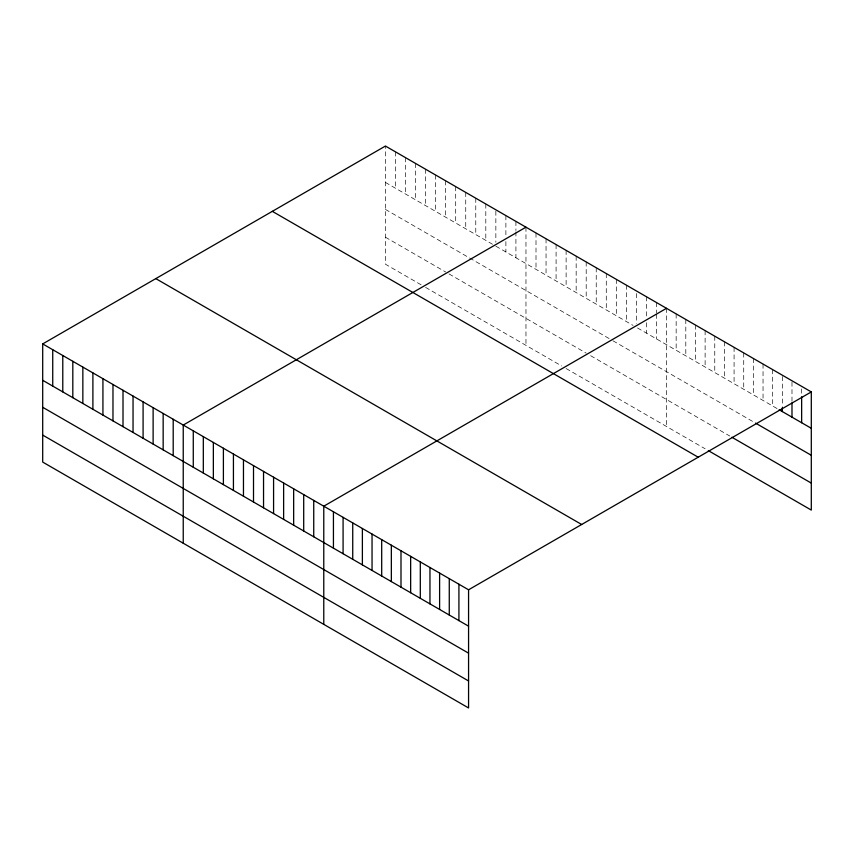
<?xml version="1.0" encoding="UTF-8"?>
<svg xmlns="http://www.w3.org/2000/svg" width="854" height="854" viewBox="0 0 854 854"><rect width="100%" height="100%" fill="white"/><g stroke="black" fill="none" stroke-linecap="round" stroke-linejoin="round"><path stroke-width="0.64" stroke-dasharray="4.27 3.2" d="M385.432 182.425L492.502 244.244M495.854 246.176L633.038 325.385M637.5 327.957L778.047 409.109M385.432 209.411L611.848 340.138M612.969 340.778L753.377 421.855M385.432 237.22L445.66 271.999M449.001 273.931L586.196 353.129M590.658 355.712L729.786 436.031M421.118 284.82L385.432 264.206L385.432 146.045M425.58 287.392L561.654 365.96M566.117 368.533L705.116 448.777M801.65 388.944L801.65 395.445M791.989 382.069L791.989 401.561M782.339 376.497L782.339 406.387M772.689 369.622L772.689 406.013M763.038 364.05L763.038 400.441M753.377 358.477L753.377 394.858M743.727 352.905L743.727 389.285M734.077 347.332L734.077 383.713M724.427 341.76L724.427 378.141M714.766 336.188L714.766 372.568M705.116 330.615L705.116 366.996M695.466 325.043L695.466 361.423M685.805 319.471L685.805 355.851M676.154 313.898L676.154 350.279M666.504 308.315L666.504 426.488M656.47 302.529L656.47 312.916M656.47 314.219L656.47 338.91M646.425 296.733L646.425 317.517M646.425 322.716L646.425 333.113M636.39 293.53L636.39 323.42M626.345 285.14L626.345 321.52M616.31 279.343L616.31 315.724M606.276 273.547L606.276 309.927M596.231 267.75L596.231 304.131M586.196 261.954L586.196 298.334M576.162 256.157L576.162 292.548M566.117 250.361L566.117 286.752M556.082 244.564L556.082 280.955M546.048 238.768L546.048 275.159M536.002 232.982L536.002 269.362M525.968 227.185L525.968 345.347M515.923 221.389L515.923 230.484M515.923 231.786L515.923 257.769M505.888 215.592L505.888 236.377M505.888 241.575L505.888 251.973M495.854 211.098L495.854 242.28M485.809 203.999L485.809 240.38M475.774 198.203L475.774 234.583M465.74 192.406L465.74 228.797M455.694 186.61L455.694 223.001M445.66 180.813L445.66 217.204M435.625 175.017L435.625 211.408M425.58 169.22L425.58 205.611M415.546 163.434L415.546 199.815M405.501 157.638L405.501 194.018M395.466 151.841L395.466 188.222"/><path stroke-width="1.28" d="M42.7 343.916L468.568 589.794L468.568 707.955L42.7 462.078L42.7 343.916L385.432 146.045L811.3 391.922L811.3 510.084L708.329 450.634M525.968 227.185L183.236 425.057L183.236 543.219M666.504 308.315L323.773 506.198L323.773 624.359M468.568 589.794L811.3 391.922M779.126 409.728L811.3 428.302M755.523 423.093L811.3 455.289M731.931 437.269L811.3 483.097M272.33 211.344L698.198 457.21M155.802 278.617L581.67 524.495M42.7 380.297L468.568 626.174M42.7 407.283L468.568 653.161M42.7 435.092L468.568 680.969M801.65 396.736L801.65 422.73M791.989 402.864L791.989 417.158M782.339 407.689L782.339 411.585M458.918 584.221L458.918 620.602M449.268 578.638L449.268 615.029M439.607 573.066L439.607 609.457M429.957 567.494L429.957 603.885M420.307 561.921L420.307 598.312M410.657 556.349L410.657 592.74M400.996 550.777L400.996 587.157M391.345 545.204L391.345 581.585M381.695 539.632L381.695 576.012M372.045 534.06L372.045 570.44M362.384 528.487L362.384 564.868M352.734 522.915L352.734 559.295M343.084 517.343L343.084 553.723M333.434 511.77L333.434 548.151M313.738 500.401L313.738 536.782M303.704 494.605L303.704 530.985M293.659 488.808L293.659 525.189M283.624 483.012L283.624 519.392M273.579 477.215L273.579 513.596M263.544 471.419L263.544 507.799M253.51 465.622L253.51 502.003M243.465 459.826L243.465 496.217M233.43 454.029L233.43 490.42M223.396 448.233L223.396 484.624M213.351 442.436L213.351 478.827M203.316 436.65L203.316 473.031M193.271 430.854L193.271 467.234M173.202 419.261L173.202 455.641M163.157 413.464L163.157 449.844M153.122 407.668L153.122 444.048M143.088 401.871L143.088 438.251M133.043 396.075L133.043 432.455M123.008 390.278L123.008 426.669M112.974 384.481L112.974 420.873M102.928 378.685L102.928 415.076M92.894 372.888L92.894 409.279M82.849 367.103L82.849 403.483M72.814 361.306L72.814 397.686M62.78 355.51L62.78 391.89M52.734 349.713L52.734 386.093"/></g></svg>
